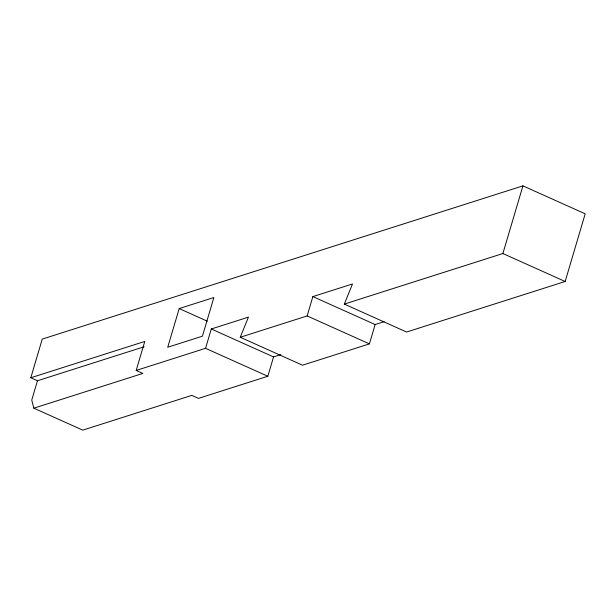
<?xml version="1.0" encoding="UTF-8"?>
<svg xmlns="http://www.w3.org/2000/svg" width="616" height="616" viewBox="0 0 616 616"><rect width="100%" height="100%" fill="white"/><g stroke="black" fill="none" stroke-linecap="round" stroke-linejoin="round"><path stroke-width="0.92" d="M30.8 377.762L42.258 339.093L522.922 185.863L585.2 213.806L565.157 281.481L406.583 332.032L344.305 304.088L352.514 283.961L312.866 296.596L307.145 315.939L240.248 337.26L248.448 317.132L211.288 328.983L205.559 348.317L136.182 370.439L144.775 341.433L30.8 377.762L37.476 380.757L144.152 346.754M37.476 380.757L31.747 400.092L33.834 408.185L82.767 430.137L191.784 395.387L198.46 398.383L267.829 376.26L273.558 356.926L280.811 354.616M179.187 308.57L167.729 347.247L202.418 336.19L213.875 297.513L179.187 308.57L207.253 321.167M240.248 337.26L302.518 365.203L369.415 343.882L375.144 324.547L384.153 321.675M344.305 304.088L502.879 253.538L522.922 185.863M33.834 408.185L142.85 373.427L136.182 370.439M502.879 253.538L565.157 281.481M312.866 296.596L375.144 324.547M307.145 315.939L369.415 343.882M211.288 328.983L273.558 356.926M205.559 348.317L267.829 376.26"/></g></svg>
